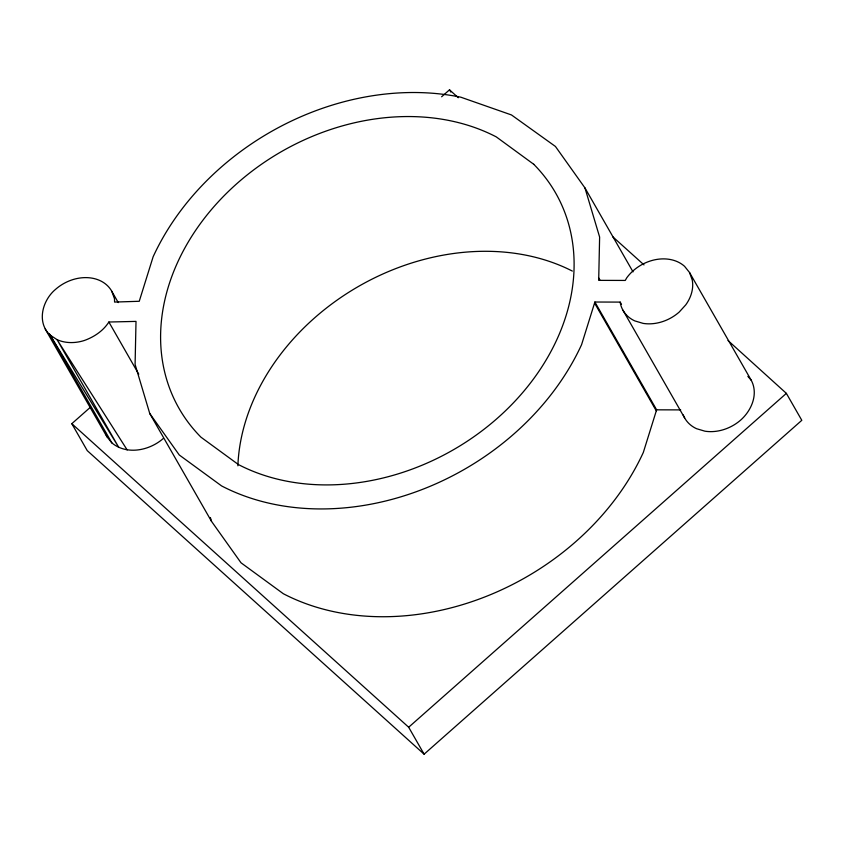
<?xml version="1.0" encoding="UTF-8"?>
<svg xmlns="http://www.w3.org/2000/svg" width="844" height="844" viewBox="0 0 844 844"><rect width="100%" height="100%" fill="white"/><g stroke="black" fill="none" stroke-linecap="round" stroke-linejoin="round"><path stroke-width="1.27" d="M621.5 304.368L620.203 302.099L594.883 302.025L581.569 344.69A245.224 194.553 -29.8 0 1 221.603 485.933L179.276 455L149.768 413.549L135.093 364.418L136.011 321.395L108.876 322.018C103.221 330.922 94.022 337.041 84.2 340.543A38.265 30.352 -29.8 0 1 57.054 339.636L50.144 335.131C36.376 322.334 42.39 300.337 55.504 289.397A38.265 30.352 -29.8 0 1 111.777 291.264L118.276 302.616M594.883 302.025L656.621 409.825L643.307 452.489A245.224 194.553 -29.8 0 1 283.341 593.733L241.015 562.8L211.506 521.349L149.768 413.549M728.034 340.543L786.365 393.367L801.8 420.312L424.11 754.188L87.248 450.633L71.814 423.688L90.551 407.124M441.623 96.786L449.504 89.812L458.303 97.725M424.11 754.188L408.675 727.243L786.365 393.367M163.177 438.585C149.441 450.601 126.864 455.317 111.883 442.931L106.903 436.728L45.165 328.928M656.621 409.825L680.675 409.889M612.712 236.731L643.993 264.889M71.814 423.688L408.675 727.243M683.218 414.91A38.265 30.352 -29.8 0 0 696.553 428.699L704.93 431.189A38.265 30.352 -29.8 0 0 740.937 419.858C751.635 410.205 758.534 394.032 751.276 380.327L689.548 272.528L684.568 266.324A38.265 30.352 -29.8 0 0 626.723 277.855L625.267 280.44L598.691 280.366L599.62 237.037L584.945 187.906L555.436 146.455L511.464 114.942L460.845 97.208A245.224 194.553 -29.8 0 0 153.133 256.766L139.249 301.276L114.584 302.068L114.489 298.755L111.777 291.264M747.868 376.35L751.276 380.327M127.159 449.926L57.054 339.636L118.793 447.436L50.144 335.131M584.945 187.906L633.032 271.873M622.935 310.191L684.663 417.991M598.744 278.003L600.042 280.271M594.566 303.049L656.294 410.849M449.504 89.812L450.791 92.059M108.876 322.018L138.764 374.219M49.437 333.897L111.883 442.931M689.548 272.528L692.249 280.029A38.265 30.352 -29.8 0 1 685.75 304.874L679.209 312.058A38.265 30.352 -29.8 0 1 643.191 323.4L634.815 320.91A38.265 30.352 -29.8 0 1 620.224 302.701L620.203 302.099M105.542 432.972L106.903 436.728M210.378 517.572L211.506 521.349M237.881 465.793A216.929 172.102 -29.8 0 1 357.318 287.108A216.929 172.102 -29.8 0 1 572.348 271.072M533.724 164.263L496.283 136.897A216.929 172.102 -29.8 0 0 223.934 195.903A216.929 172.102 -29.8 0 0 200.977 437.203L238.419 464.559A216.929 172.102 -29.8 0 0 510.778 405.553A216.929 172.102 -29.8 0 0 533.724 164.263"/></g></svg>
